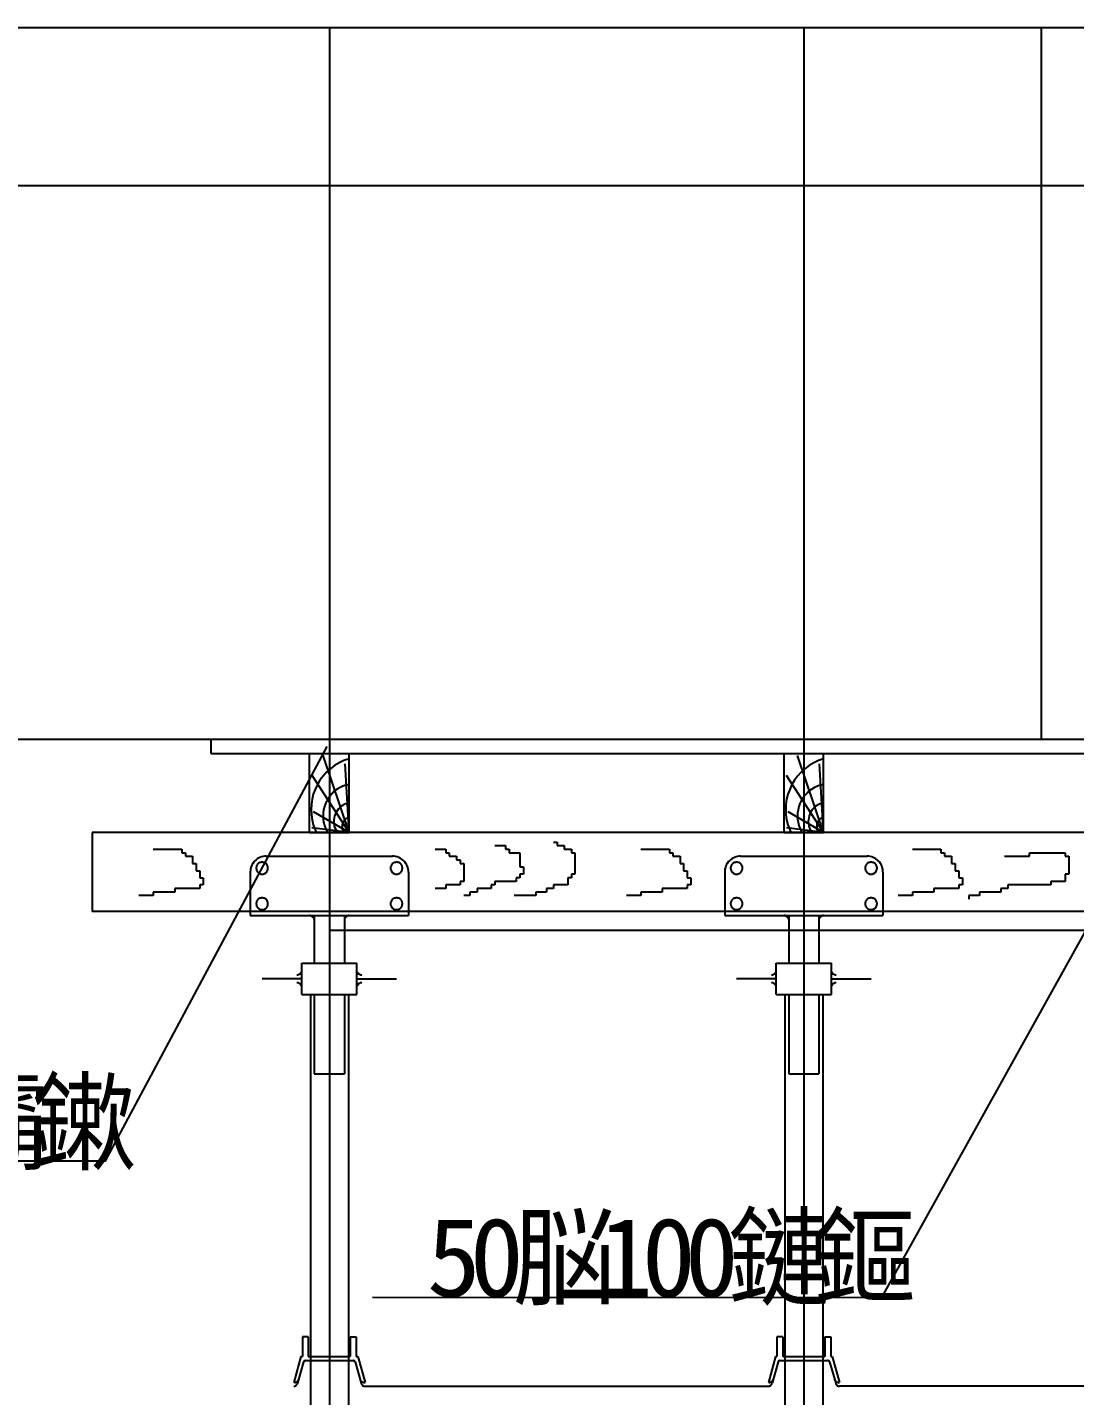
# Model space of a CAD drawing. Header units: metres. Extents: x 0 to 420, y 0 to 297.
# Drawn here: x 150 to 194.1, y 196.8 to 254.4 of the extents above; entities that cross this region are included whole.
import ezdxf

# ---------------------------------------------------------------- set-up
doc = ezdxf.new("R2010")
doc.units = ezdxf.units.M

msp = doc.modelspace()

# ---------------------------------------------------------------- linework, layer by layer
for p, q in [((64.36, 254.43), (351.03, 254.43)), ((162.7, 254.43), (162.7, 96.37)), ((182.7, 254.43), (182.7, 96.37)), ((192.7, 254.43), (192.7, 224.43)), ((91.03, 247.77), (324.36, 247.77)), ((64.36, 224.43), (351.03, 224.43)), ((157.7, 224.43), (157.7, 223.83)), ((153.24, 206.63), (162.6, 224.13)), ((157.7, 223.83), (257.7, 223.83)), ((161.86, 223.83), (163.53, 223.83)), ((161.86, 220.5), (161.86, 223.83)), ((163.53, 220.5), (162.43, 223.75)), ((163.53, 220.5), (163.53, 223.83)), ((181.86, 223.83), (183.53, 223.83)), ((181.86, 220.5), (181.86, 223.83)), ((183.53, 220.5), (182.43, 223.75)), ((183.53, 220.5), (183.53, 223.83)), ((163.53, 220.5), (163.36, 223.39)), ((183.53, 220.5), (183.36, 223.39)), ((163.53, 220.5), (161.97, 222.9)), ((183.53, 220.5), (181.97, 222.9)), ((185.98, 200.9), (197.77, 222.1)), ((163.53, 220.5), (162.03, 221.37)), ((183.53, 220.5), (182.03, 221.37)), ((262.7, 220.5), (152.7, 220.5)), ((152.7, 220.5), (152.7, 217.17)), ((161.86, 220.5), (163.53, 220.5)), ((163.53, 220.5), (161.96, 220.7)), ((181.86, 220.5), (183.53, 220.5)), ((183.53, 220.5), (181.96, 220.7)), ((155.27, 219.8), (156.33, 219.8)), ((156.33, 219.8), (156.48, 219.8)), ((156.48, 219.8), (156.48, 219.65)), ((167.15, 219.8), (167.6, 219.8)), ((167.6, 219.8), (167.6, 219.65)), ((169.67, 219.95), (170.12, 219.95)), ((170.12, 219.95), (170.12, 219.8)), ((170.12, 219.8), (170.27, 219.8)), ((170.27, 219.8), (170.27, 219.65)), ((172.15, 220.1), (172.3, 220.1)), ((172.3, 220.1), (172.3, 219.95)), ((172.3, 219.95), (172.6, 219.95)), ((172.6, 219.95), (172.6, 219.8)), ((172.6, 219.8), (172.9, 219.8)), ((172.9, 219.8), (172.9, 219.65)), ((175.82, 219.8), (176.88, 219.8)), ((176.88, 219.8), (177.03, 219.8)), ((177.03, 219.8), (177.03, 219.65)), ((187.27, 219.8), (188.32, 219.8)), ((188.32, 219.8), (188.47, 219.8)), ((188.47, 219.8), (188.47, 219.65)), ((156.48, 219.65), (156.63, 219.65)), ((156.63, 219.65), (156.63, 219.5)), ((156.63, 219.5), (156.93, 219.5)), ((156.93, 219.5), (156.93, 219.2)), ((156.93, 219.2), (157.08, 219.2)), ((157.08, 219.2), (157.08, 218.89)), ((160.03, 219.5), (165.36, 219.5)), ((167.6, 219.65), (167.75, 219.65)), ((167.75, 219.65), (167.75, 219.5)), ((167.75, 219.5), (168.06, 219.5)), ((168.06, 219.5), (168.06, 219.35)), ((168.06, 219.35), (168.21, 219.35)), ((168.21, 219.35), (168.21, 219.2)), ((168.21, 219.2), (168.36, 219.2)), ((168.36, 219.2), (168.36, 218.44)), ((170.27, 219.65), (170.73, 219.65)), ((170.73, 219.65), (170.73, 219.05)), ((172.9, 219.65), (173.05, 219.65)), ((173.05, 219.65), (173.05, 218.74)), ((177.03, 219.65), (177.18, 219.65)), ((177.18, 219.65), (177.18, 219.5)), ((177.18, 219.5), (177.48, 219.5)), ((177.48, 219.5), (177.48, 219.2)), ((177.48, 219.2), (177.63, 219.2)), ((177.63, 219.2), (177.63, 218.89)), ((180.03, 219.5), (185.36, 219.5)), ((188.47, 219.65), (188.62, 219.65)), ((188.62, 219.65), (188.62, 219.5)), ((188.62, 219.5), (188.92, 219.5)), ((188.92, 219.5), (188.92, 219.2)), ((188.92, 219.2), (189.07, 219.2)), ((189.07, 219.2), (189.07, 218.89)), ((191.15, 219.5), (192.21, 219.5)), ((192.21, 219.65), (193.71, 219.65)), ((192.21, 219.5), (192.21, 219.65)), ((193.71, 219.65), (193.71, 219.5)), ((193.71, 219.5), (193.86, 219.5)), ((193.86, 219.5), (193.86, 218.74)), ((157.08, 218.89), (157.23, 218.89)), ((157.23, 218.89), (157.23, 218.59)), ((157.23, 218.59), (157.38, 218.59)), ((157.38, 218.59), (157.38, 218.29)), ((159.36, 218.83), (159.36, 217)), ((166.03, 218.83), (166.03, 217)), ((170.73, 218.59), (170.57, 218.59)), ((170.57, 218.59), (170.57, 218.44)), ((170.73, 219.05), (170.88, 219.05)), ((170.88, 218.74), (170.73, 218.74)), ((170.73, 218.74), (170.73, 218.59)), ((170.88, 219.05), (170.88, 218.74)), ((172.9, 218.59), (172.75, 218.59)), ((172.75, 218.59), (172.75, 218.29)), ((173.05, 218.74), (172.9, 218.74)), ((172.9, 218.74), (172.9, 218.59)), ((177.63, 218.89), (177.78, 218.89)), ((177.78, 218.89), (177.78, 218.59)), ((177.78, 218.59), (177.93, 218.59)), ((177.93, 218.59), (177.93, 218.29)), ((179.36, 218.83), (179.36, 217)), ((186.03, 218.83), (186.03, 217)), ((189.07, 218.89), (189.23, 218.89)), ((189.23, 218.89), (189.23, 218.59)), ((189.23, 218.59), (189.38, 218.59)), ((189.38, 218.59), (189.38, 218.29)), ((193.86, 218.74), (193.71, 218.74)), ((193.71, 218.74), (193.71, 218.44)), ((156.18, 217.99), (155.27, 217.99)), ((155.27, 217.99), (155.27, 217.84)), ((156.18, 218.14), (156.18, 217.99)), ((157.23, 218.14), (156.18, 218.14)), ((157.38, 218.29), (157.23, 218.29)), ((157.23, 218.29), (157.23, 218.14)), ((167.6, 218.14), (167.15, 218.14)), ((168.21, 218.29), (167.6, 218.29)), ((167.6, 218.29), (167.6, 218.14)), ((168.36, 218.44), (168.21, 218.44)), ((168.21, 218.44), (168.21, 218.29)), ((168.92, 217.99), (168.62, 217.99)), ((168.62, 217.99), (168.62, 217.84)), ((169.52, 218.14), (168.92, 218.14)), ((168.92, 218.14), (168.92, 217.99)), ((169.67, 218.29), (169.52, 218.29)), ((169.52, 218.29), (169.52, 218.14)), ((170.57, 218.44), (169.67, 218.44)), ((169.67, 218.44), (169.67, 218.29)), ((171.85, 217.99), (171.4, 217.99)), ((171.4, 217.99), (171.4, 217.84)), ((172.15, 218.14), (171.85, 218.14)), ((171.85, 218.14), (171.85, 217.99)), ((172.75, 218.29), (172.15, 218.29)), ((172.15, 218.29), (172.15, 218.14)), ((176.73, 217.99), (175.82, 217.99)), ((175.82, 217.99), (175.82, 217.84)), ((176.73, 218.14), (176.73, 217.99)), ((177.78, 218.14), (176.73, 218.14)), ((177.93, 218.29), (177.78, 218.29)), ((177.78, 218.29), (177.78, 218.14)), ((187.27, 217.99), (187.27, 217.84)), ((188.17, 217.99), (187.27, 217.99)), ((189.23, 218.14), (188.17, 218.14)), ((188.17, 218.14), (188.17, 217.99)), ((189.23, 218.29), (189.23, 218.14)), ((189.38, 218.29), (189.23, 218.29)), ((191, 217.99), (190.1, 217.99)), ((190.1, 217.99), (190.1, 217.84)), ((191.3, 218.14), (191, 218.14)), ((191, 218.14), (191, 217.99)), ((193.11, 218.29), (191.3, 218.29)), ((191.3, 218.29), (191.3, 218.14)), ((193.71, 218.44), (193.11, 218.44)), ((193.11, 218.44), (193.11, 218.29)), ((155.27, 217.84), (154.67, 217.84)), ((168.62, 217.84), (168.36, 217.84)), ((171.4, 217.84), (170.49, 217.84)), ((175.82, 217.84), (175.22, 217.84)), ((187.27, 217.84), (186.67, 217.84)), ((190.1, 217.84), (189.65, 217.84)), ((189.65, 217.84), (189.65, 217.69)), ((262.7, 217.17), (152.7, 217.17)), ((159.36, 217), (166.03, 217)), ((162.06, 217), (162.06, 215)), ((163.33, 217), (163.33, 215)), ((179.36, 217), (186.03, 217)), ((182.06, 217), (182.06, 215)), ((183.33, 217), (183.33, 215)), ((252.7, 216.37), (162.7, 216.37)), ((161.53, 213.67), (161.53, 215)), ((161.53, 215), (163.86, 215)), ((163.86, 213.67), (163.86, 215)), ((181.53, 215), (183.86, 215)), ((181.53, 213.67), (181.53, 215)), ((183.86, 213.67), (183.86, 215)), ((161.53, 214.33), (159.86, 214.33)), ((163.86, 214.33), (165.53, 214.33)), ((181.53, 214.33), (179.86, 214.33)), ((183.86, 214.33), (185.53, 214.33)), ((161.53, 213.67), (163.86, 213.67)), ((161.9, 213.67), (161.9, 99.7)), ((162.06, 213.67), (162.06, 210.33)), ((163.33, 213.67), (163.33, 210.33)), ((163.5, 213.67), (163.5, 99.7)), ((181.53, 213.67), (183.86, 213.67)), ((181.9, 213.67), (181.9, 99.7)), ((182.06, 213.67), (182.06, 210.33)), ((183.33, 213.67), (183.33, 210.33)), ((183.5, 213.67), (183.5, 99.7)), ((162.06, 210.33), (163.33, 210.33)), ((182.06, 210.33), (183.33, 210.33)), ((153.24, 206.65), (133.37, 206.63)), ((164.52, 200.92), (185.98, 200.9)), ((161.81, 199.25), (161.56, 199.25)), ((161.56, 199.25), (161.56, 198.42)), ((161.81, 199.25), (161.81, 198.42)), ((163.58, 199.25), (163.83, 199.25)), ((163.58, 199.25), (163.58, 198.42)), ((163.83, 199.25), (163.83, 198.42)), ((181.56, 199.25), (181.56, 198.42)), ((181.81, 199.25), (181.56, 199.25)), ((181.81, 199.25), (181.81, 198.42)), ((183.58, 199.25), (183.58, 198.42)), ((183.58, 199.25), (183.83, 199.25)), ((183.83, 199.25), (183.83, 198.42)), ((161.5, 198.42), (161.2, 197.33)), ((161.5, 198.42), (161.56, 198.42)), ((161.81, 198.42), (163.58, 198.42)), ((163.83, 198.42), (163.89, 198.42)), ((163.89, 198.42), (164.2, 197.33)), ((181.5, 198.42), (181.2, 197.33)), ((181.5, 198.42), (181.56, 198.42)), ((181.81, 198.42), (183.58, 198.42)), ((183.83, 198.42), (183.89, 198.42)), ((183.89, 198.42), (184.2, 197.33)), ((161.61, 198.19), (161.36, 197.29)), ((161.69, 198.25), (163.7, 198.25)), ((163.78, 198.19), (164.04, 197.29)), ((181.61, 198.19), (181.36, 197.29)), ((181.69, 198.25), (183.7, 198.25)), ((183.78, 198.19), (184.04, 197.29)), ((161.24, 197.33), (161.2, 197.33)), ((164.15, 197.33), (164.2, 197.33)), ((181.24, 197.33), (181.2, 197.33)), ((184.15, 197.33), (184.2, 197.33)), ((164.2, 197.17), (181.2, 197.17)), ((196.2, 197.17), (184.2, 197.17))]:
    msp.add_line(p, q)
for points in [[(163.53, 223.61), (163.31, 223.53), (163.11, 223.43), (162.92, 223.32), (162.74, 223.19), (162.58, 223.04), (162.43, 222.88), (162.3, 222.71), (162.19, 222.52), (162.1, 222.32), (162.02, 222.11), (161.97, 221.9), (161.94, 221.68), (161.93, 221.47), (161.94, 221.25), (161.97, 221.03), (162.02, 220.82), (162.1, 220.61), (162.15, 220.5)], [(183.53, 223.61), (183.31, 223.53), (183.11, 223.43), (182.92, 223.32), (182.74, 223.19), (182.58, 223.04), (182.43, 222.88), (182.3, 222.71), (182.19, 222.52), (182.1, 222.32), (182.02, 222.11), (181.97, 221.9), (181.94, 221.68), (181.93, 221.47), (181.94, 221.25), (181.97, 221.03), (182.02, 220.82), (182.1, 220.61), (182.15, 220.5)], [(163.53, 222.53), (163.39, 222.5), (163.27, 222.45), (163.15, 222.4), (163.03, 222.33), (162.92, 222.25), (162.83, 222.16), (162.74, 222.06), (162.66, 221.95), (162.59, 221.84), (162.53, 221.72), (162.49, 221.59), (162.45, 221.46), (162.43, 221.33), (162.43, 221.2), (162.43, 221.06), (162.45, 220.93), (162.49, 220.8), (162.53, 220.68), (162.59, 220.56), (162.62, 220.5)], [(183.53, 222.53), (183.39, 222.5), (183.27, 222.45), (183.15, 222.4), (183.03, 222.33), (182.92, 222.25), (182.83, 222.16), (182.74, 222.06), (182.66, 221.95), (182.59, 221.84), (182.53, 221.72), (182.49, 221.59), (182.45, 221.46), (182.43, 221.33), (182.43, 221.2), (182.43, 221.06), (182.45, 220.93), (182.49, 220.8), (182.53, 220.68), (182.59, 220.56), (182.62, 220.5)], [(163.53, 221.75), (163.46, 221.74), (163.39, 221.71), (163.31, 221.68), (163.25, 221.64), (163.18, 221.59), (163.12, 221.53), (163.07, 221.48), (163.02, 221.41), (162.98, 221.34), (162.95, 221.27), (162.92, 221.2), (162.9, 221.12), (162.89, 221.04), (162.88, 220.96), (162.89, 220.88), (162.9, 220.8), (162.92, 220.72), (162.95, 220.65), (162.98, 220.58), (163.02, 220.51), (163.03, 220.5)], [(183.53, 221.75), (183.46, 221.74), (183.39, 221.71), (183.31, 221.68), (183.25, 221.64), (183.18, 221.59), (183.12, 221.53), (183.07, 221.48), (183.02, 221.41), (182.98, 221.34), (182.95, 221.27), (182.92, 221.2), (182.9, 221.12), (182.89, 221.04), (182.88, 220.96), (182.89, 220.88), (182.9, 220.8), (182.92, 220.72), (182.95, 220.65), (182.98, 220.58), (183.02, 220.51), (183.03, 220.5)], [(163.53, 221.14), (163.49, 221.13), (163.46, 221.11), (163.42, 221.09), (163.39, 221.07), (163.36, 221.04), (163.33, 221.01), (163.3, 220.97), (163.28, 220.94), (163.27, 220.9), (163.25, 220.86), (163.24, 220.82), (163.24, 220.78), (163.23, 220.74), (163.24, 220.7), (163.24, 220.66), (163.25, 220.62), (163.27, 220.58), (163.28, 220.54), (163.3, 220.51), (163.31, 220.5)], [(183.53, 221.14), (183.49, 221.13), (183.46, 221.11), (183.42, 221.09), (183.39, 221.07), (183.36, 221.04), (183.33, 221.01), (183.3, 220.97), (183.28, 220.94), (183.27, 220.9), (183.25, 220.86), (183.24, 220.82), (183.24, 220.78), (183.23, 220.74), (183.24, 220.7), (183.24, 220.66), (183.25, 220.62), (183.27, 220.58), (183.28, 220.54), (183.3, 220.51), (183.31, 220.5)], [(160.03, 219.5), (159.96, 219.5), (159.9, 219.49), (159.84, 219.47), (159.77, 219.45), (159.71, 219.42), (159.66, 219.39), (159.61, 219.35), (159.56, 219.3), (159.51, 219.26), (159.47, 219.2), (159.44, 219.15), (159.41, 219.09), (159.39, 219.03), (159.37, 218.96), (159.37, 218.9), (159.36, 218.83), (159.36, 218.83)], [(160.11, 219), (160.11, 219.02), (160.11, 219.05), (160.1, 219.07), (160.09, 219.1), (160.08, 219.12), (160.07, 219.14), (160.06, 219.16), (160.04, 219.18), (160.02, 219.19), (160, 219.21), (159.98, 219.22), (159.96, 219.23), (159.93, 219.24), (159.91, 219.24), (159.89, 219.25), (159.86, 219.25), (159.84, 219.25), (159.81, 219.24), (159.79, 219.24), (159.77, 219.23), (159.74, 219.22), (159.72, 219.21), (159.7, 219.19), (159.69, 219.18), (159.67, 219.16), (159.65, 219.14), (159.64, 219.12), (159.63, 219.1), (159.62, 219.07), (159.62, 219.05), (159.61, 219.02), (159.61, 219), (159.61, 218.98), (159.62, 218.95), (159.62, 218.93), (159.63, 218.9), (159.64, 218.88), (159.65, 218.86), (159.67, 218.84), (159.69, 218.82), (159.7, 218.81), (159.72, 218.79), (159.74, 218.78), (159.77, 218.77), (159.79, 218.76), (159.81, 218.75), (159.84, 218.75), (159.86, 218.75), (159.89, 218.75), (159.91, 218.75), (159.93, 218.76), (159.96, 218.77), (159.98, 218.78), (160, 218.79), (160.02, 218.81), (160.04, 218.82), (160.06, 218.84), (160.07, 218.86), (160.08, 218.88), (160.09, 218.9), (160.1, 218.93), (160.11, 218.95), (160.11, 218.98), (160.11, 219)], [(165.78, 219), (165.78, 219.02), (165.77, 219.05), (165.77, 219.07), (165.76, 219.1), (165.75, 219.12), (165.74, 219.14), (165.72, 219.16), (165.71, 219.18), (165.69, 219.19), (165.67, 219.21), (165.65, 219.22), (165.62, 219.23), (165.6, 219.24), (165.58, 219.24), (165.55, 219.25), (165.53, 219.25), (165.5, 219.25), (165.48, 219.24), (165.46, 219.24), (165.43, 219.23), (165.41, 219.22), (165.39, 219.21), (165.37, 219.19), (165.35, 219.18), (165.34, 219.16), (165.32, 219.14), (165.31, 219.12), (165.3, 219.1), (165.29, 219.07), (165.28, 219.05), (165.28, 219.02), (165.28, 219), (165.28, 218.98), (165.28, 218.95), (165.29, 218.93), (165.3, 218.9), (165.31, 218.88), (165.32, 218.86), (165.34, 218.84), (165.35, 218.82), (165.37, 218.81), (165.39, 218.79), (165.41, 218.78), (165.43, 218.77), (165.46, 218.76), (165.48, 218.75), (165.5, 218.75), (165.53, 218.75), (165.55, 218.75), (165.58, 218.75), (165.6, 218.76), (165.62, 218.77), (165.65, 218.78), (165.67, 218.79), (165.69, 218.81), (165.71, 218.82), (165.72, 218.84), (165.74, 218.86), (165.75, 218.88), (165.76, 218.9), (165.77, 218.93), (165.77, 218.95), (165.78, 218.98), (165.78, 219)], [(166.03, 218.83), (166.03, 218.9), (166.02, 218.96), (166, 219.03), (165.98, 219.09), (165.95, 219.15), (165.92, 219.2), (165.88, 219.26), (165.83, 219.3), (165.78, 219.35), (165.73, 219.39), (165.68, 219.42), (165.62, 219.45), (165.56, 219.47), (165.49, 219.49), (165.43, 219.5), (165.36, 219.5), (165.36, 219.5)], [(180.03, 219.5), (179.96, 219.5), (179.9, 219.49), (179.84, 219.47), (179.77, 219.45), (179.71, 219.42), (179.66, 219.39), (179.61, 219.35), (179.56, 219.3), (179.51, 219.26), (179.47, 219.2), (179.44, 219.15), (179.41, 219.09), (179.39, 219.03), (179.37, 218.96), (179.37, 218.9), (179.36, 218.83), (179.36, 218.83)], [(180.11, 219), (180.11, 219.02), (180.11, 219.05), (180.1, 219.07), (180.09, 219.1), (180.08, 219.12), (180.07, 219.14), (180.06, 219.16), (180.04, 219.18), (180.02, 219.19), (180, 219.21), (179.98, 219.22), (179.96, 219.23), (179.93, 219.24), (179.91, 219.24), (179.89, 219.25), (179.86, 219.25), (179.84, 219.25), (179.81, 219.24), (179.79, 219.24), (179.77, 219.23), (179.74, 219.22), (179.72, 219.21), (179.7, 219.19), (179.69, 219.18), (179.67, 219.16), (179.65, 219.14), (179.64, 219.12), (179.63, 219.1), (179.62, 219.07), (179.62, 219.05), (179.61, 219.02), (179.61, 219), (179.61, 218.98), (179.62, 218.95), (179.62, 218.93), (179.63, 218.9), (179.64, 218.88), (179.65, 218.86), (179.67, 218.84), (179.69, 218.82), (179.7, 218.81), (179.72, 218.79), (179.74, 218.78), (179.77, 218.77), (179.79, 218.76), (179.81, 218.75), (179.84, 218.75), (179.86, 218.75), (179.89, 218.75), (179.91, 218.75), (179.93, 218.76), (179.96, 218.77), (179.98, 218.78), (180, 218.79), (180.02, 218.81), (180.04, 218.82), (180.06, 218.84), (180.07, 218.86), (180.08, 218.88), (180.09, 218.9), (180.1, 218.93), (180.11, 218.95), (180.11, 218.98), (180.11, 219)], [(185.78, 219), (185.78, 219.02), (185.77, 219.05), (185.77, 219.07), (185.76, 219.1), (185.75, 219.12), (185.74, 219.14), (185.72, 219.16), (185.71, 219.18), (185.69, 219.19), (185.67, 219.21), (185.65, 219.22), (185.62, 219.23), (185.6, 219.24), (185.58, 219.24), (185.55, 219.25), (185.53, 219.25), (185.5, 219.25), (185.48, 219.24), (185.46, 219.24), (185.43, 219.23), (185.41, 219.22), (185.39, 219.21), (185.37, 219.19), (185.35, 219.18), (185.34, 219.16), (185.32, 219.14), (185.31, 219.12), (185.3, 219.1), (185.29, 219.07), (185.28, 219.05), (185.28, 219.02), (185.28, 219), (185.28, 218.98), (185.28, 218.95), (185.29, 218.93), (185.3, 218.9), (185.31, 218.88), (185.32, 218.86), (185.34, 218.84), (185.35, 218.82), (185.37, 218.81), (185.39, 218.79), (185.41, 218.78), (185.43, 218.77), (185.46, 218.76), (185.48, 218.75), (185.5, 218.75), (185.53, 218.75), (185.55, 218.75), (185.58, 218.75), (185.6, 218.76), (185.62, 218.77), (185.65, 218.78), (185.67, 218.79), (185.69, 218.81), (185.71, 218.82), (185.72, 218.84), (185.74, 218.86), (185.75, 218.88), (185.76, 218.9), (185.77, 218.93), (185.77, 218.95), (185.78, 218.98), (185.78, 219)], [(186.03, 218.83), (186.03, 218.9), (186.02, 218.96), (186, 219.03), (185.98, 219.09), (185.95, 219.15), (185.92, 219.2), (185.88, 219.26), (185.83, 219.3), (185.78, 219.35), (185.73, 219.39), (185.68, 219.42), (185.62, 219.45), (185.56, 219.47), (185.49, 219.49), (185.43, 219.5), (185.36, 219.5), (185.36, 219.5)], [(160.11, 217.5), (160.11, 217.52), (160.11, 217.55), (160.1, 217.57), (160.09, 217.6), (160.08, 217.62), (160.07, 217.64), (160.06, 217.66), (160.04, 217.68), (160.02, 217.69), (160, 217.71), (159.98, 217.72), (159.96, 217.73), (159.93, 217.74), (159.91, 217.74), (159.89, 217.75), (159.86, 217.75), (159.84, 217.75), (159.81, 217.74), (159.79, 217.74), (159.77, 217.73), (159.74, 217.72), (159.72, 217.71), (159.7, 217.69), (159.69, 217.68), (159.67, 217.66), (159.65, 217.64), (159.64, 217.62), (159.63, 217.6), (159.62, 217.57), (159.62, 217.55), (159.61, 217.52), (159.61, 217.5), (159.61, 217.48), (159.62, 217.45), (159.62, 217.43), (159.63, 217.4), (159.64, 217.38), (159.65, 217.36), (159.67, 217.34), (159.69, 217.32), (159.7, 217.31), (159.72, 217.29), (159.74, 217.28), (159.77, 217.27), (159.79, 217.26), (159.81, 217.25), (159.84, 217.25), (159.86, 217.25), (159.89, 217.25), (159.91, 217.25), (159.93, 217.26), (159.96, 217.27), (159.98, 217.28), (160, 217.29), (160.02, 217.31), (160.04, 217.32), (160.06, 217.34), (160.07, 217.36), (160.08, 217.38), (160.09, 217.4), (160.1, 217.43), (160.11, 217.45), (160.11, 217.48), (160.11, 217.5)], [(165.78, 217.5), (165.78, 217.52), (165.77, 217.55), (165.77, 217.57), (165.76, 217.6), (165.75, 217.62), (165.74, 217.64), (165.72, 217.66), (165.71, 217.68), (165.69, 217.69), (165.67, 217.71), (165.65, 217.72), (165.62, 217.73), (165.6, 217.74), (165.58, 217.74), (165.55, 217.75), (165.53, 217.75), (165.5, 217.75), (165.48, 217.74), (165.46, 217.74), (165.43, 217.73), (165.41, 217.72), (165.39, 217.71), (165.37, 217.69), (165.35, 217.68), (165.34, 217.66), (165.32, 217.64), (165.31, 217.62), (165.3, 217.6), (165.29, 217.57), (165.28, 217.55), (165.28, 217.52), (165.28, 217.5), (165.28, 217.48), (165.28, 217.45), (165.29, 217.43), (165.3, 217.4), (165.31, 217.38), (165.32, 217.36), (165.34, 217.34), (165.35, 217.32), (165.37, 217.31), (165.39, 217.29), (165.41, 217.28), (165.43, 217.27), (165.46, 217.26), (165.48, 217.25), (165.5, 217.25), (165.53, 217.25), (165.55, 217.25), (165.58, 217.25), (165.6, 217.26), (165.62, 217.27), (165.65, 217.28), (165.67, 217.29), (165.69, 217.31), (165.71, 217.32), (165.72, 217.34), (165.74, 217.36), (165.75, 217.38), (165.76, 217.4), (165.77, 217.43), (165.77, 217.45), (165.78, 217.48), (165.78, 217.5)], [(180.11, 217.5), (180.11, 217.52), (180.11, 217.55), (180.1, 217.57), (180.09, 217.6), (180.08, 217.62), (180.07, 217.64), (180.06, 217.66), (180.04, 217.68), (180.02, 217.69), (180, 217.71), (179.98, 217.72), (179.96, 217.73), (179.93, 217.74), (179.91, 217.74), (179.89, 217.75), (179.86, 217.75), (179.84, 217.75), (179.81, 217.74), (179.79, 217.74), (179.77, 217.73), (179.74, 217.72), (179.72, 217.71), (179.7, 217.69), (179.69, 217.68), (179.67, 217.66), (179.65, 217.64), (179.64, 217.62), (179.63, 217.6), (179.62, 217.57), (179.62, 217.55), (179.61, 217.52), (179.61, 217.5), (179.61, 217.48), (179.62, 217.45), (179.62, 217.43), (179.63, 217.4), (179.64, 217.38), (179.65, 217.36), (179.67, 217.34), (179.69, 217.32), (179.7, 217.31), (179.72, 217.29), (179.74, 217.28), (179.77, 217.27), (179.79, 217.26), (179.81, 217.25), (179.84, 217.25), (179.86, 217.25), (179.89, 217.25), (179.91, 217.25), (179.93, 217.26), (179.96, 217.27), (179.98, 217.28), (180, 217.29), (180.02, 217.31), (180.04, 217.32), (180.06, 217.34), (180.07, 217.36), (180.08, 217.38), (180.09, 217.4), (180.1, 217.43), (180.11, 217.45), (180.11, 217.48), (180.11, 217.5)], [(185.78, 217.5), (185.78, 217.52), (185.77, 217.55), (185.77, 217.57), (185.76, 217.6), (185.75, 217.62), (185.74, 217.64), (185.72, 217.66), (185.71, 217.68), (185.69, 217.69), (185.67, 217.71), (185.65, 217.72), (185.62, 217.73), (185.6, 217.74), (185.58, 217.74), (185.55, 217.75), (185.53, 217.75), (185.5, 217.75), (185.48, 217.74), (185.46, 217.74), (185.43, 217.73), (185.41, 217.72), (185.39, 217.71), (185.37, 217.69), (185.35, 217.68), (185.34, 217.66), (185.32, 217.64), (185.31, 217.62), (185.3, 217.6), (185.29, 217.57), (185.28, 217.55), (185.28, 217.52), (185.28, 217.5), (185.28, 217.48), (185.28, 217.45), (185.29, 217.43), (185.3, 217.4), (185.31, 217.38), (185.32, 217.36), (185.34, 217.34), (185.35, 217.32), (185.37, 217.31), (185.39, 217.29), (185.41, 217.28), (185.43, 217.27), (185.46, 217.26), (185.48, 217.25), (185.5, 217.25), (185.53, 217.25), (185.55, 217.25), (185.58, 217.25), (185.6, 217.26), (185.62, 217.27), (185.65, 217.28), (185.67, 217.29), (185.69, 217.31), (185.71, 217.32), (185.72, 217.34), (185.74, 217.36), (185.75, 217.38), (185.76, 217.4), (185.77, 217.43), (185.77, 217.45), (185.78, 217.48), (185.78, 217.5)], [(162.06, 216.83), (162.06, 216.85), (162.05, 216.87), (162.04, 216.89), (162.03, 216.91), (162.02, 216.92), (162.01, 216.94), (161.99, 216.95), (161.97, 216.97), (161.96, 216.98), (161.94, 216.98), (161.92, 216.99), (161.9, 217), (161.88, 217), (161.86, 217)], [(163.53, 217), (163.51, 217), (163.49, 217), (163.47, 216.99), (163.45, 216.98), (163.43, 216.98), (163.42, 216.97), (163.4, 216.95), (163.39, 216.94), (163.37, 216.92), (163.36, 216.91), (163.35, 216.89), (163.34, 216.87), (163.33, 216.85), (163.33, 216.83), (163.33, 216.83)], [(182.06, 216.83), (182.06, 216.85), (182.05, 216.87), (182.04, 216.89), (182.03, 216.91), (182.02, 216.92), (182.01, 216.94), (181.99, 216.95), (181.97, 216.97), (181.96, 216.98), (181.94, 216.98), (181.92, 216.99), (181.9, 217), (181.88, 217), (181.86, 217)], [(183.53, 217), (183.51, 217), (183.49, 217), (183.47, 216.99), (183.45, 216.98), (183.43, 216.98), (183.42, 216.97), (183.4, 216.95), (183.39, 216.94), (183.37, 216.92), (183.36, 216.91), (183.35, 216.89), (183.34, 216.87), (183.33, 216.85), (183.33, 216.83), (183.33, 216.83)], [(161.33, 214.5), (161.34, 214.5), (161.36, 214.5), (161.39, 214.51), (161.41, 214.52), (161.43, 214.53), (161.45, 214.54), (161.47, 214.55), (161.48, 214.57), (161.5, 214.58), (161.51, 214.6), (161.52, 214.62), (161.53, 214.63)], [(163.86, 214.63), (163.87, 214.62), (163.88, 214.6), (163.89, 214.58), (163.91, 214.57), (163.92, 214.55), (163.94, 214.54), (163.96, 214.53), (163.98, 214.52), (164, 214.51), (164.03, 214.5), (164.05, 214.5), (164.06, 214.5)], [(181.33, 214.5), (181.34, 214.5), (181.36, 214.5), (181.39, 214.51), (181.41, 214.52), (181.43, 214.53), (181.45, 214.54), (181.47, 214.55), (181.48, 214.57), (181.5, 214.58), (181.51, 214.6), (181.52, 214.62), (181.53, 214.63)], [(183.86, 214.63), (183.87, 214.62), (183.88, 214.6), (183.89, 214.58), (183.91, 214.57), (183.92, 214.55), (183.94, 214.54), (183.96, 214.53), (183.98, 214.52), (184, 214.51), (184.03, 214.5), (184.05, 214.5), (184.06, 214.5)], [(161.53, 214.03), (161.52, 214.04), (161.51, 214.06), (161.5, 214.08), (161.48, 214.1), (161.47, 214.11), (161.45, 214.13), (161.43, 214.14), (161.41, 214.15), (161.39, 214.16), (161.36, 214.16), (161.34, 214.17), (161.33, 214.17)], [(164.06, 214.17), (164.05, 214.17), (164.03, 214.16), (164, 214.16), (163.98, 214.15), (163.96, 214.14), (163.94, 214.13), (163.92, 214.11), (163.91, 214.1), (163.89, 214.08), (163.88, 214.06), (163.87, 214.04), (163.86, 214.03)], [(181.53, 214.03), (181.52, 214.04), (181.51, 214.06), (181.5, 214.08), (181.48, 214.1), (181.47, 214.11), (181.45, 214.13), (181.43, 214.14), (181.41, 214.15), (181.39, 214.16), (181.36, 214.16), (181.34, 214.17), (181.33, 214.17)], [(184.06, 214.17), (184.05, 214.17), (184.03, 214.16), (184, 214.16), (183.98, 214.15), (183.96, 214.14), (183.94, 214.13), (183.92, 214.11), (183.91, 214.1), (183.89, 214.08), (183.88, 214.06), (183.87, 214.04), (183.86, 214.03)], [(161.69, 198.25), (161.69, 198.25), (161.68, 198.25), (161.67, 198.25), (161.66, 198.24), (161.65, 198.24), (161.65, 198.24), (161.64, 198.23), (161.63, 198.23), (161.63, 198.22), (161.62, 198.21), (161.62, 198.21), (161.62, 198.2), (161.61, 198.19), (161.61, 198.19)], [(163.78, 198.19), (163.78, 198.19), (163.77, 198.2), (163.77, 198.21), (163.77, 198.21), (163.76, 198.22), (163.76, 198.23), (163.75, 198.23), (163.74, 198.24), (163.74, 198.24), (163.73, 198.24), (163.72, 198.25), (163.71, 198.25), (163.71, 198.25), (163.7, 198.25), (163.7, 198.25)], [(181.69, 198.25), (181.69, 198.25), (181.68, 198.25), (181.67, 198.25), (181.66, 198.24), (181.65, 198.24), (181.65, 198.24), (181.64, 198.23), (181.63, 198.23), (181.63, 198.22), (181.62, 198.21), (181.62, 198.21), (181.62, 198.2), (181.61, 198.19), (181.61, 198.19)], [(183.78, 198.19), (183.78, 198.19), (183.77, 198.2), (183.77, 198.21), (183.77, 198.21), (183.76, 198.22), (183.76, 198.23), (183.75, 198.23), (183.74, 198.24), (183.74, 198.24), (183.73, 198.24), (183.72, 198.25), (183.71, 198.25), (183.71, 198.25), (183.7, 198.25), (183.7, 198.25)], [(161.2, 197.17), (161.21, 197.17), (161.23, 197.17), (161.24, 197.17), (161.26, 197.18), (161.27, 197.19), (161.29, 197.19), (161.3, 197.2), (161.31, 197.22), (161.32, 197.23), (161.33, 197.24), (161.34, 197.25), (161.35, 197.27), (161.35, 197.28), (161.36, 197.29)], [(161.24, 197.33), (161.26, 197.33), (161.28, 197.34), (161.29, 197.34), (161.31, 197.35), (161.32, 197.35), (161.34, 197.36), (161.35, 197.37), (161.36, 197.38), (161.37, 197.39), (161.38, 197.41), (161.39, 197.42), (161.4, 197.44), (161.4, 197.45), (161.4, 197.45)], [(163.99, 197.45), (163.99, 197.45), (163.99, 197.44), (164, 197.42), (164.01, 197.41), (164.02, 197.39), (164.03, 197.38), (164.04, 197.37), (164.06, 197.36), (164.07, 197.35), (164.08, 197.35), (164.1, 197.34), (164.12, 197.34), (164.13, 197.33), (164.15, 197.33)], [(164.04, 197.29), (164.04, 197.28), (164.04, 197.27), (164.05, 197.25), (164.06, 197.24), (164.07, 197.23), (164.08, 197.22), (164.09, 197.2), (164.1, 197.19), (164.12, 197.19), (164.13, 197.18), (164.15, 197.17), (164.16, 197.17), (164.18, 197.17), (164.2, 197.17)], [(181.2, 197.17), (181.21, 197.17), (181.23, 197.17), (181.24, 197.17), (181.26, 197.18), (181.27, 197.19), (181.29, 197.19), (181.3, 197.2), (181.31, 197.22), (181.32, 197.23), (181.33, 197.24), (181.34, 197.25), (181.35, 197.27), (181.35, 197.28), (181.36, 197.29)], [(181.24, 197.33), (181.26, 197.33), (181.28, 197.34), (181.29, 197.34), (181.31, 197.35), (181.32, 197.35), (181.34, 197.36), (181.35, 197.37), (181.36, 197.38), (181.37, 197.39), (181.38, 197.41), (181.39, 197.42), (181.4, 197.44), (181.4, 197.45), (181.4, 197.45)], [(183.99, 197.45), (183.99, 197.45), (183.99, 197.44), (184, 197.42), (184.01, 197.41), (184.02, 197.39), (184.03, 197.38), (184.04, 197.37), (184.06, 197.36), (184.07, 197.35), (184.08, 197.35), (184.1, 197.34), (184.12, 197.34), (184.13, 197.33), (184.15, 197.33)], [(184.04, 197.29), (184.04, 197.28), (184.04, 197.27), (184.05, 197.25), (184.06, 197.24), (184.07, 197.23), (184.08, 197.22), (184.09, 197.2), (184.1, 197.19), (184.12, 197.19), (184.13, 197.18), (184.15, 197.17), (184.16, 197.17), (184.18, 197.17), (184.2, 197.17)]]:
    msp.add_lwpolyline(points)
for points in [[(162.06, 216.83), (162.06, 217), (161.86, 217)], [(163.33, 216.83), (163.33, 217), (163.53, 217)], [(182.06, 216.83), (182.06, 217), (181.86, 217)], [(183.33, 216.83), (183.33, 217), (183.53, 217)], [(161.53, 214.63), (161.53, 214.5), (161.33, 214.5)], [(163.86, 214.63), (163.86, 214.5), (164.06, 214.5)], [(181.53, 214.63), (181.53, 214.5), (181.33, 214.5)], [(183.86, 214.63), (183.86, 214.5), (184.06, 214.5)], [(161.53, 214.03), (161.53, 214.17), (161.33, 214.17)], [(163.86, 214.03), (163.86, 214.17), (164.06, 214.17)], [(181.53, 214.03), (181.53, 214.17), (181.33, 214.17)], [(183.86, 214.03), (183.86, 214.17), (184.06, 214.17)]]:
    msp.add_solid(points)

# ---------------------------------------------------------------- texts
for s, p in [('鏉', (150.16, 206.63)), ('灞', (146.53, 206.63)), ('鏈', (179.49, 200.94)), ('鏂', (183.11, 200.94)), ('5', (166.81, 200.94)), ('0', (168.62, 200.94)), ('脳', (170.43, 200.94)), ('1', (174.06, 200.94)), ('0', (175.87, 200.94)), ('0', (177.68, 200.94))]:
    msp.add_text(s, height=3.33).set_placement(p)

doc.saveas('drawing.dxf')
